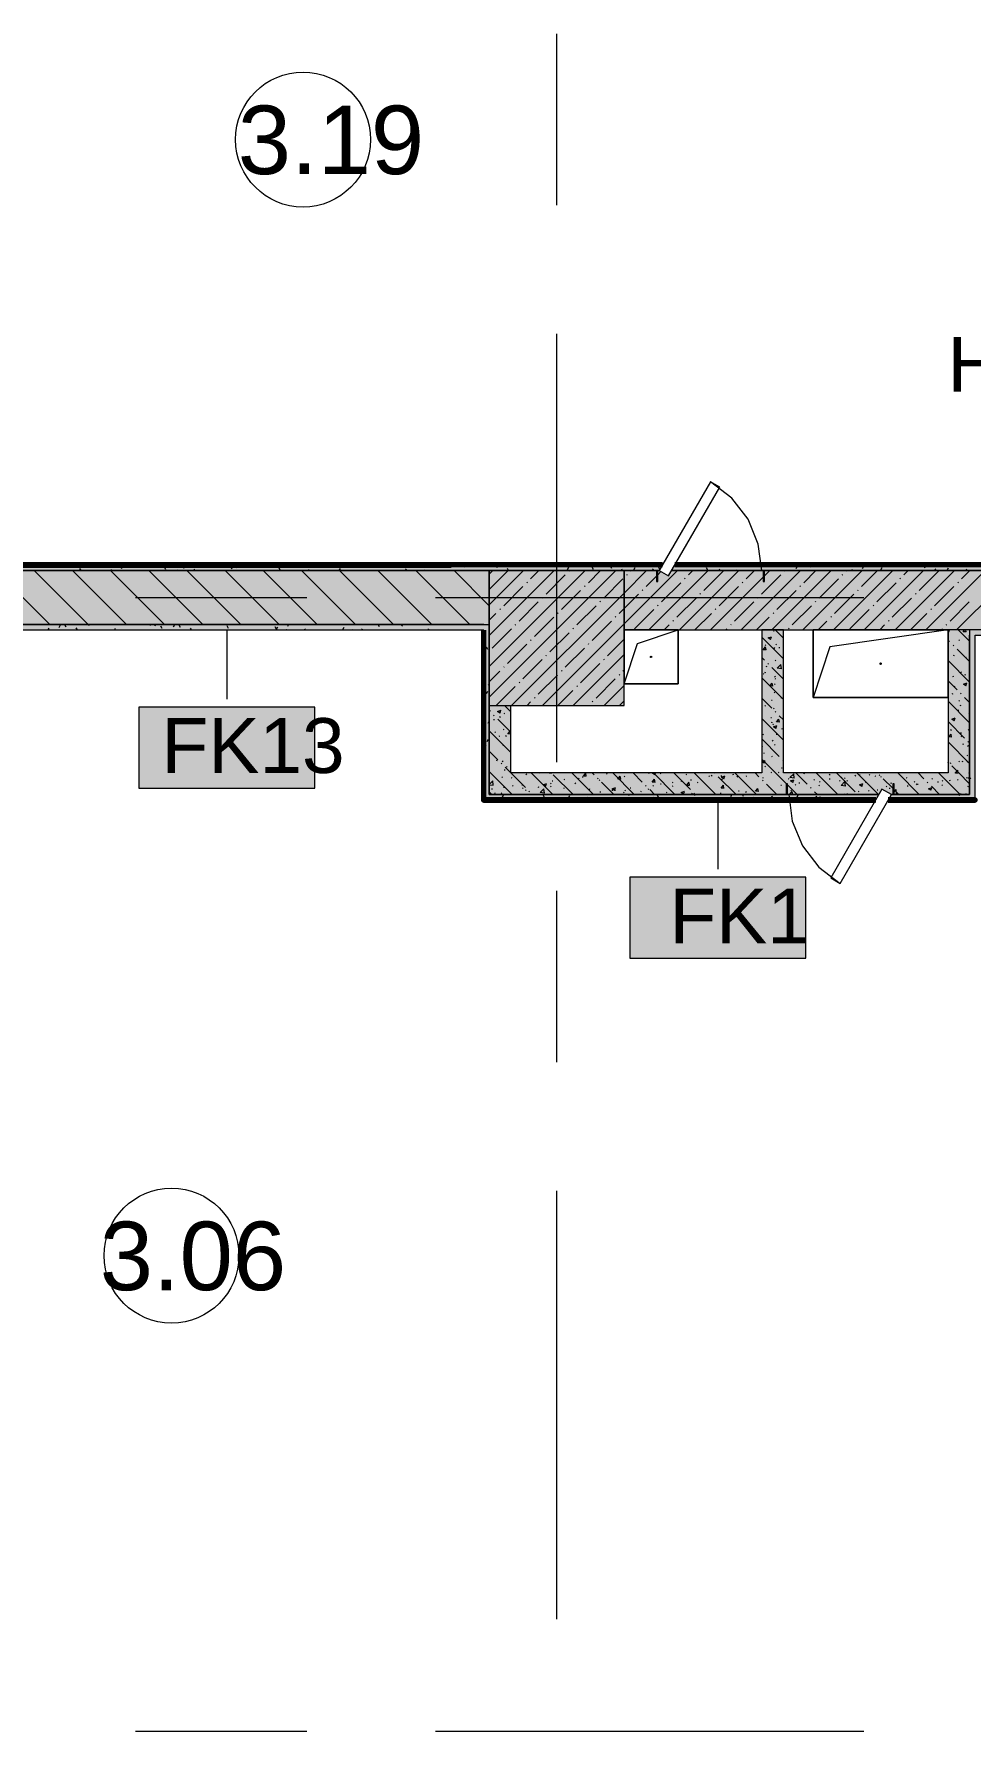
# Model space of a CAD drawing. Header units: millimetres. Extents: x -3817 to 677485, y -22715 to 103890.
# Drawn here: x 602409 to 605877, y 5477 to 11765 of the extents above; entities that cross this region are included whole.
import ezdxf

# ---------------------------------------------------------------- set-up
doc = ezdxf.new("R2010")
doc.units = ezdxf.units.MM
doc.layers.add('PDF _Геометрия', color=7, linetype='Continuous', true_color=0x1d1d1d)
doc.layers.add('PDF _Сплошная заливка', color=7, linetype='Continuous', true_color=0xffffff)
doc.layers.add('PDF _Текст', color=7, linetype='Continuous')
doc.styles.add('PDF GOST-Common', font='arial.ttf')

msp = doc.modelspace()

# ---------------------------------------------------------------- hatches: boundary and pattern name
at = {"layer": 'PDF _Сплошная заливка', "transparency": 33554559}
h = msp.add_hatch(color=256, dxfattribs=at)
h.paths.add_polyline_path([(608595.5, 9776.9), (609225.5, 9776.9), (609225.5, 9796.9), (604783.2, 9796.9), (604771.7, 9776.9), (607975.6, 9776.9)], flags=0)
h.paths.add_polyline_path([(604725.5, 9776.9), (604737, 9796.9), (602340.5, 9796.9), (602340.5, 9776.9), (604720.5, 9776.9)], flags=0)
h.paths.add_polyline_path([(600095.5, 9776.9), (600695.5, 9776.9), (600695.5, 9796.9), (594190.5, 9796.9), (594190.5, 9776.9), (599815.5, 9776.9)], flags=0)
h.paths.add_polyline_path([(592545.5, 9776.9), (592545.5, 9796.9), (590945.5, 9796.9), (590945.5, 9776.9), (591951.7, 9776.9)], flags=0)
h = msp.add_hatch(color=256, dxfattribs=at)
h.paths.add_polyline_path([(604075.5, 9576.9), (604095.5, 9576.9), (604095.5, 9776.9), (602340.5, 9776.9), (602340.5, 9576.9), (603605.5, 9576.9)], flags=0)
h.paths.add_polyline_path([(600692, 9576.9), (600695.5, 9576.9), (600695.5, 9776.9), (600095.5, 9776.9), (600095.5, 9576.9), (600115.5, 9576.9)], flags=0)
for points in [[(608595.5, 9556.9), (608595.5, 9776.9), (607130.5, 9776.9), (607130.5, 9706.9), (605930.5, 9706.9), (605930.5, 9776.9), (605115.5, 9776.9), (605115.5, 9736.9), (605110.5, 9736.9), (605110.5, 9776.9), (604771.7, 9776.9), (604760.1, 9756.9), (604725.5, 9776.9), (604720.5, 9776.9), (604720.5, 9736.9), (604715.5, 9736.9), (604715.5, 9776.9), (604595.5, 9776.9), (604595.5, 9556.9), (607975.6, 9556.9)], [(604075.5, 8946.9), (604095.5, 8946.9), (604095.5, 9576.9), (604075.5, 9576.9), (604075.5, 9276.9)], [(607155.5, 9536.9), (607155.5, 9556.9), (605875.5, 9556.9), (605875.5, 9536.9), (607147.5, 9536.9)], [(605875.5, 8946.9), (605875.5, 9026.9), (604095.5, 9026.9), (604095.5, 8946.9), (605195.5, 8946.9), (605195.5, 8986.9), (605200.5, 8986.9), (605200.5, 8946.9), (605539.3, 8946.9), (605550.8, 8966.9), (605585.5, 8946.9), (605590.5, 8947.9), (605590.5, 8986.9), (605595.5, 8986.9), (605595.5, 8946.9)]]:
    msp.add_hatch(color=256, dxfattribs=at).paths.add_polyline_path(points)
h = msp.add_hatch(color=256, dxfattribs=at)
h.paths.add_polyline_path([(604075.5, 9556.9), (604075.5, 9576.9), (602340.5, 9576.9), (602340.5, 9556.9), (603605.5, 9556.9)], flags=0)
h.paths.add_polyline_path([(600692, 9556.9), (600695.5, 9556.9), (600695.5, 9576.9), (600115.5, 9576.9), (600116.5, 9556.9)], flags=0)
h = msp.add_hatch(color=256, dxfattribs=at)
h.paths.add_polyline_path([(605875.5, 8926.9), (605875.5, 8946.9), (605585.5, 8946.9), (605573.9, 8926.9), (605585.5, 8926.9)], flags=0)
h.paths.add_polyline_path([(605360.8, 8926.9), (605527.7, 8926.9), (605539.3, 8946.9), (604075.5, 8946.9), (604075.5, 8926.9), (605062.2, 8926.9)], flags=0)

# ---------------------------------------------------------------- linework, layer by layer
at = {"layer": 'PDF _Геометрия', "color": 253, "lineweight": 9, "true_color": 0xaaaaaa}
for points in [[(604345.5, 11130.3), (604345.5, 11765.3)], [(604345.5, 9066.5), (604345.5, 10654)], [(605105.5, 9776.9), (605092.5, 9875.2), (605054.6, 9966.9), (604994.2, 10045.6), (604915.5, 10105.9)], [(602785.2, 9676.9), (603420.2, 9676.9)], [(603896.4, 9676.9), (605483.9, 9676.9)], [(605205.5, 8946.9), (605218.4, 8848.5), (605256.4, 8756.9), (605316.8, 8678.2), (605395.5, 8617.8)], [(604345.5, 7955.3), (604345.5, 8590.3)], [(604345.5, 5891.5), (604345.5, 7479)], [(602785.2, 5476.9), (603420.2, 5476.9)], [(603896.4, 5476.9), (605483.9, 5476.9)]]:
    msp.add_lwpolyline(points, dxfattribs=at)
at = {"layer": 'PDF _Геометрия', "color": 253, "lineweight": 13, "true_color": 0xaaaaaa}
for points in [[(604915.5, 10105.9), (604725.5, 9776.9), (604760.1, 9756.9), (604950.1, 10085.9)], [(604720.5, 9736.9), (604720.5, 9776.9), (604715.5, 9776.9), (604715.5, 9736.9)], [(605110.5, 9736.9), (605115.5, 9736.9), (605115.5, 9776.9), (605110.5, 9776.9)], [(605200.5, 8986.9), (605195.5, 8986.9), (605195.5, 8946.9), (605200.5, 8946.9)], [(605395.5, 8617.8), (605585.5, 8946.9), (605550.8, 8966.9), (605360.8, 8637.8)], [(605590.5, 8986.9), (605590.5, 8946.9), (605595.5, 8946.9), (605595.5, 8986.9)]]:
    msp.add_lwpolyline(points, close=True, dxfattribs=at)
at = {"layer": 'PDF _Геометрия', "color": 231, "lineweight": 70, "true_color": 0xff80c0}
for points in [[(604737.6, 9797.9), (604715.5, 9797.9), (603955, 9797.9), (602340.5, 9797.9), (602340.5, 9796.9), (603955, 9796.9)], [(608465.5, 9796.9), (610105.4, 9796.9), (610105.4, 9797.9), (608465.5, 9797.9), (605115.5, 9797.9), (604783.8, 9797.9)], [(604074.5, 9555.9), (604074.5, 8925.9), (604075.5, 8925.9), (605527.2, 8925.9)], [(605527.7, 8926.9), (604075.5, 8926.9), (604075.5, 8946.9)], [(605573.3, 8925.9), (605896.5, 8925.9), (605896.5, 8926.9), (605573.9, 8926.9)]]:
    msp.add_lwpolyline(points, dxfattribs=at)
at = {"layer": 'PDF _Геометрия', "color": 9, "lineweight": 9, "true_color": 0xc0c0c0}
for points in [[(603955, 9796.9), (602340.5, 9796.9), (602340.5, 9776.9), (602340.5, 9576.9), (602340.5, 9556.9), (604075.5, 9556.9)], [(604095.5, 9576.9), (604095.5, 8946.9), (605539.3, 8946.9), (605195.5, 8946.9), (604095.5, 8946.9), (604095.5, 9026.9), (604095.5, 9576.9), (604095.5, 9776.9), (604595.5, 9776.9), (604595.5, 9556.9), (604715.5, 9556.9), (605115.5, 9556.9), (605795.5, 9556.9), (605795.5, 9026.9), (605595.5, 9026.9), (605195.5, 9026.9), (605185.5, 9026.9), (605185.5, 9556.9), (605105.5, 9556.9), (605105.5, 9026.9), (604175.5, 9026.9), (604175.5, 9276.9)], [(605573.9, 8926.9), (605875.5, 8926.9), (605895.5, 8926.9), (605895.5, 9536.9), (607155.5, 9536.9), (607155.5, 8946.9), (607155.5, 8926.9), (608726.2, 8926.9)], [(604075.5, 8946.9), (604075.5, 8926.9), (605527.7, 8926.9)]]:
    msp.add_lwpolyline(points, dxfattribs=at)
at = {"layer": 'PDF _Геометрия', "color": 7, "lineweight": 9}
for points in [[(604095.5, 9776.9), (602340.5, 9776.9)], [(604595.5, 9776.9), (604095.5, 9776.9), (604095.5, 9276.9), (604595.5, 9276.9)], [(604725.5, 9776.9), (604715.5, 9776.9), (604595.5, 9776.9), (604715.5, 9776.9)], [(608595.5, 9776.9), (605115.5, 9776.9), (604771.7, 9776.9), (605115.5, 9776.9)], [(604795.5, 9556.9), (604795.5, 9356.9), (604595.5, 9356.9), (604595.5, 9556.9)], [(604595.5, 9356.9), (604645.5, 9506.9), (604795.5, 9556.9), (604795.5, 9356.9)], [(604795.5, 9556.9), (604595.5, 9556.9), (604595.5, 9356.9), (604795.5, 9356.9)], [(605795.5, 9556.9), (605795.5, 9306.9), (605295.5, 9306.9), (605295.5, 9556.9)], [(605795.5, 9556.9), (605295.5, 9556.9), (605295.5, 9306.9), (605795.5, 9306.9)], [(603449.9, 9270.4), (602796.8, 9270.4), (602796.8, 8970.4), (603449.9, 8970.4)], [(605269.2, 8640.4), (604616.1, 8640.4), (604616.1, 8340.4), (605269.2, 8340.4)]]:
    msp.add_lwpolyline(points, close=True, dxfattribs=at)
at = {"layer": 'PDF _Геометрия', "lineweight": 9}
for points in [[(602609.6, 9576.9), (602409.6, 9776.9)], [(602751.1, 9576.9), (602551.1, 9776.9)], [(602892.5, 9576.9), (602692.5, 9776.9)], [(603033.9, 9576.9), (602833.9, 9776.9)], [(603175.3, 9576.9), (602975.3, 9776.9)], [(603316.7, 9576.9), (603116.7, 9776.9)], [(603458.2, 9576.9), (603258.2, 9776.9)], [(603599.6, 9576.9), (603399.6, 9776.9)], [(603741, 9576.9), (603541, 9776.9)], [(603882.4, 9576.9), (603682.4, 9776.9)], [(604023.9, 9576.9), (603823.9, 9776.9)], [(604095.5, 9646.7), (603965.3, 9776.9)], [(604095.5, 9763.8), (604108.5, 9776.9)], [(604095.5, 9649.8), (604222.5, 9776.9)], [(604095.5, 9535.7), (604336.6, 9776.9)], [(604095.5, 9421.7), (604450.6, 9776.9)], [(604095.5, 9307.6), (604564.7, 9776.9)], [(604095.5, 9706.8), (604163.4, 9774.8)], [(604178.7, 9276.9), (604595.5, 9693.6), (604678.7, 9776.9)], [(604248.9, 9746.3), (604279.5, 9776.9)], [(604292.8, 9276.9), (604595.5, 9579.6), (604792.8, 9776.9)], [(604306, 9689.2), (604377.3, 9760.5)], [(604391.5, 9774.8), (604393.6, 9776.9)], [(604462.8, 9732), (604507.6, 9776.9)], [(604605.4, 9760.5), (604607.7, 9762.9)], [(604619.6, 9774.8), (604621.7, 9776.9)], [(604676.6, 9717.7), (604715.5, 9756.6)], [(604686.8, 9556.9), (604906.8, 9776.9)], [(604720.5, 9761.6), (604732, 9773.1)], [(604800.9, 9556.9), (605020.9, 9776.9)], [(604819.2, 9746.3), (604821.6, 9748.6)], [(604833.4, 9760.5), (604849.8, 9776.9)], [(604890.5, 9703.5), (604961.8, 9774.8)], [(604914.9, 9556.9), (605110.5, 9752.4)], [(605029, 9556.9), (605249, 9776.9)], [(605047.3, 9746.3), (605077.9, 9776.9)], [(605104.3, 9689.2), (605175.6, 9760.5)], [(605115.5, 9757.4), (605134.9, 9776.9)], [(605143, 9556.9), (605363, 9776.9)], [(605189.9, 9774.8), (605191.9, 9776.9)], [(605257.1, 9556.9), (605477.1, 9776.9)], [(605261.1, 9732), (605306, 9776.9)], [(605371.1, 9556.9), (605591.1, 9776.9)], [(605403.7, 9760.5), (605406.1, 9762.9)], [(605418, 9774.8), (605420, 9776.9)], [(605475, 9717.7), (605534.1, 9776.9)], [(605485.2, 9556.9), (605705.2, 9776.9)], [(605599.2, 9556.9), (605819.2, 9776.9)], [(605617.5, 9746.3), (605619.9, 9748.6)], [(605631.8, 9760.5), (605648.1, 9776.9)], [(605688.8, 9703.5), (605760.1, 9774.8)], [(605713.3, 9556.9), (605930.5, 9774.1)], [(605845.6, 9746.3), (605876.2, 9776.9)], [(602468.2, 9576.9), (602340.5, 9704.6)], [(604149.2, 9646.5), (604220.4, 9717.7)], [(604234.7, 9732), (604237.1, 9734.4)], [(604363, 9632.2), (604434.3, 9703.5)], [(604448.5, 9717.7), (604450.9, 9720.1)], [(604519.8, 9675), (604591.1, 9746.3)], [(604576.8, 9618), (604595.5, 9636.6), (604648.1, 9689.2)], [(604662.4, 9703.5), (604664.7, 9705.9)], [(604733.7, 9660.7), (604804.9, 9732)], [(604876.2, 9689.2), (604878.6, 9691.6)], [(604947.5, 9646.5), (605018.8, 9717.7)], [(605033, 9732), (605035.4, 9734.4)], [(605161.3, 9632.2), (605232.6, 9703.5)], [(605246.9, 9717.7), (605249.2, 9720.1)], [(605318.2, 9675), (605389.4, 9746.3)], [(605375.2, 9618), (605446.5, 9689.2)], [(605460.7, 9703.5), (605463.1, 9705.9)], [(605532, 9660.7), (605603.3, 9732)], [(605674.6, 9689.2), (605676.9, 9691.6)], [(605745.8, 9646.5), (605817.1, 9717.7)], [(605827.3, 9556.9), (605977.3, 9706.9)], [(605831.4, 9732), (605833.8, 9734.4)], [(604134.9, 9632.2), (604137.3, 9634.6)], [(604206.2, 9589.4), (604277.5, 9660.7)], [(604291.7, 9675), (604294.1, 9677.3)], [(604420, 9575.2), (604491.3, 9646.5)], [(604505.6, 9660.7), (604507.9, 9663.1)], [(604633.9, 9560.9), (604705.1, 9632.2)], [(604719.4, 9646.5), (604721.8, 9648.8)], [(604790.7, 9603.7), (604862, 9675)], [(604933.2, 9632.2), (604935.6, 9634.6)], [(605004.5, 9589.4), (605075.8, 9660.7)], [(605090.1, 9675), (605092.4, 9677.3)], [(605218.4, 9575.2), (605289.6, 9646.5)], [(605303.9, 9660.7), (605306.3, 9663.1)], [(605432.2, 9560.9), (605503.5, 9632.2)], [(605517.7, 9646.5), (605520.1, 9648.8)], [(605589, 9603.7), (605660.3, 9675)], [(605731.6, 9632.2), (605734, 9634.6)], [(605802.9, 9589.4), (605874.1, 9660.7)], [(604095.5, 9592.8), (604120.6, 9618)], [(604106.4, 9489.6), (604177.7, 9560.9)], [(604191.9, 9575.2), (604194.3, 9577.6)], [(604263.2, 9532.4), (604334.5, 9603.7)], [(604348.7, 9618), (604351.1, 9620.3)], [(604405.8, 9560.9), (604408.1, 9563.3)], [(604477, 9518.2), (604548.3, 9589.4)], [(604562.6, 9603.7), (604565, 9606.1)], [(604743.8, 9556.9), (604762.2, 9575.2)], [(604776.4, 9589.4), (604778.8, 9591.8)], [(604857.9, 9556.9), (604919, 9618)], [(604971.9, 9556.9), (604976, 9560.9)], [(604990.3, 9575.2), (604992.6, 9577.6)], [(605086, 9556.9), (605132.8, 9603.7)], [(605147.1, 9618), (605149.5, 9620.3)], [(605204.1, 9560.9), (605206.5, 9563.3)], [(605314.1, 9556.9), (605346.7, 9589.4)], [(605360.9, 9603.7), (605363.3, 9606.1)], [(605542.2, 9556.9), (605560.5, 9575.2)], [(605574.8, 9589.4), (605577.1, 9591.8)], [(605656.2, 9556.9), (605717.3, 9618)], [(605770.3, 9556.9), (605774.4, 9560.9)], [(605788.6, 9575.2), (605791, 9577.6)], [(604163.4, 9432.6), (604234.7, 9503.9)], [(604248.9, 9518.2), (604251.3, 9520.5)], [(604320.2, 9475.4), (604391.5, 9546.7)], [(604462.8, 9503.9), (604465.2, 9506.3)], [(604534.1, 9461.1), (604595.5, 9522.5)], [(604220.4, 9375.6), (604291.7, 9446.9)], [(604306, 9461.1), (604308.3, 9463.5)], [(604377.3, 9418.4), (604448.5, 9489.6)], [(604406.8, 9276.9), (604595.5, 9465.5)], [(604434.3, 9361.3), (604505.6, 9432.6)], [(604519.8, 9446.9), (604522.2, 9449.2)], [(604095.5, 9364.7), (604134.9, 9404.1)], [(604149.2, 9418.4), (604151.5, 9420.7)], [(604277.5, 9318.6), (604348.7, 9389.9)], [(604363, 9404.1), (604365.4, 9406.5)], [(604491.3, 9304.3), (604562.6, 9375.6)], [(604576.8, 9389.9), (604579.2, 9392.2)], [(604591.1, 9404.1), (604595.5, 9408.5)], [(604121.7, 9276.9), (604191.9, 9347.1)], [(604206.2, 9361.3), (604208.5, 9363.7)], [(604349.8, 9276.9), (604405.8, 9332.8)], [(604420, 9347.1), (604422.4, 9349.5)], [(604520.9, 9276.9), (604595.5, 9351.5)], [(604235.7, 9276.9), (604248.9, 9290.1)], [(604263.2, 9304.3), (604265.6, 9306.7)], [(604477, 9290.1), (604479.4, 9292.4)], [(604577.9, 9276.9), (604595.5, 9294.4)]]:
    msp.add_lwpolyline(points, dxfattribs=at)
at = {"layer": 'PDF _Геометрия', "color": 253, "lineweight": 9, "true_color": 0x9b9b9b}
for points in [[(602432.8, 9794.1), (602431.2, 9796.9)], [(602528.9, 9796.9), (602528.3, 9795.8)], [(602542.5, 9787), (602537.5, 9795.7)], [(602583.5, 9776.9), (602579.1, 9784.5)], [(602678.6, 9795.2), (602677.6, 9796.9)], [(602695.8, 9781.1), (602693.3, 9776.9)], [(602737.4, 9792.3), (602732.4, 9783.6)], [(602775.3, 9796.9), (602774, 9794.7)], [(602845.7, 9796.9), (602842.1, 9790.7)], [(602856.3, 9792.2), (602853.6, 9796.9)], [(602897.9, 9781), (602892.9, 9789.7)], [(602941.5, 9780), (602939.7, 9776.9)], [(602965.9, 9785.1), (602960.9, 9793.8)], [(603005.9, 9776.9), (603002.5, 9782.6)], [(603092, 9796.9), (603087.8, 9789.6)], [(603143.6, 9782.1), (603138.6, 9790.8)], [(603160.9, 9794.2), (603155.8, 9785.5)], [(603321.3, 9779.1), (603316.3, 9787.8)], [(603428.2, 9776.9), (603426, 9780.8)], [(603542.7, 9784.9), (603538, 9776.9)], [(603584.3, 9796.1), (603579.3, 9787.4)], [(603604.2, 9776.9), (603603.7, 9777.8)], [(603690.3, 9796.9), (603688.9, 9794.4)], [(603703.1, 9788.4), (603698.2, 9796.9)], [(603788.4, 9783.8), (603784.4, 9776.9)], [(603856.4, 9779.7), (603854.8, 9776.9)], [(603936.7, 9796.9), (603934.7, 9793.3)], [(604007.1, 9796.9), (604002.7, 9789.3)], [(604016.9, 9793.6), (604015, 9796.9)], [(604102.2, 9778.7), (604101.1, 9776.9)], [(604126.6, 9786.5), (604121.5, 9795.2)], [(604167.3, 9776.9), (604163.2, 9784)], [(604262.6, 9794.6), (604261.4, 9796.9)], [(604389.5, 9788.7), (604384.5, 9780)], [(604429.4, 9796.9), (604426.2, 9791.2)], [(604440.3, 9791.7), (604437.3, 9796.9)], [(604482, 9780.5), (604476.9, 9789.2)], [(604550, 9784.6), (604545, 9793.3)], [(604589.7, 9776.9), (604586.6, 9782.1)], [(604635.3, 9787.6), (604630.3, 9778.9)], [(604703.3, 9783.5), (604699.5, 9776.9)], [(604727.7, 9781.6), (604722.7, 9790.3)], [(604851.8, 9796.9), (604849.6, 9793.1)], [(604905.4, 9778.6), (604900.4, 9787.3)], [(604949, 9782.4), (604945.8, 9776.9)], [(605012, 9776.9), (605010.1, 9780.2)], [(605017.1, 9778.4), (605016.2, 9776.9)], [(605188, 9776.9), (605187.8, 9777.3)], [(605236.4, 9792.5), (605231.4, 9783.8)], [(605274.1, 9796.9), (605273, 9795)], [(605287.2, 9787.9), (605282.2, 9796.6)], [(605440.5, 9780.3), (605438.6, 9776.9)], [(605482.2, 9791.4), (605477.1, 9782.7)], [(605550.2, 9787.3), (605545.2, 9778.6)], [(605601, 9793), (605598.8, 9796.9)], [(605696.5, 9796.9), (605696.5, 9796.8)], [(605710.7, 9786), (605705.6, 9794.7)], [(605751.1, 9776.9), (605747.3, 9783.5)], [(605795.9, 9786.2), (605790.9, 9777.5)], [(605846.7, 9794.1), (605845.2, 9796.9)], [(605864, 9782.2), (605860.9, 9776.9)], [(602418.7, 9574.7), (602417.4, 9576.9)], [(602464.2, 9562.9), (602460.7, 9556.9)], [(602505.8, 9574), (602500.8, 9565.3)], [(602528.3, 9567.6), (602523.3, 9576.4)], [(602542.7, 9576.9), (602542.4, 9576.5)], [(602569.8, 9556.9), (602565, 9565.2)], [(602613.1, 9576.9), (602610.5, 9572.4)], [(602664.4, 9575.8), (602663.8, 9576.9)], [(602709.9, 9561.8), (602707.1, 9556.9)], [(602842.1, 9572.8), (602839.8, 9576.9)], [(602859.4, 9576.9), (602856.2, 9571.3)], [(602883.8, 9561.7), (602878.7, 9570.4)], [(602929.3, 9575.9), (602924.3, 9567.2)], [(602951.8, 9565.8), (602946.8, 9574.5)], [(602992.1, 9556.9), (602988.4, 9563.3)], [(603129.5, 9562.8), (603124.5, 9571.5)], [(603307.2, 9559.8), (603302.2, 9568.5)], [(603311.1, 9566.7), (603306.1, 9558)], [(603352.2, 9576.9), (603347.7, 9569.1)], [(603414.5, 9556.9), (603411.8, 9561.4)], [(603457.7, 9576.9), (603457.4, 9576.2)], [(603556.8, 9565.6), (603551.8, 9556.9)], [(603590.4, 9556.9), (603589.5, 9558.4)], [(603624.8, 9561.5), (603622.2, 9556.9)], [(603689, 9569), (603684.5, 9576.9)], [(603704.1, 9576.9), (603703.1, 9575.1)], [(603774.5, 9576.9), (603771.1, 9571)], [(603870.6, 9560.4), (603868.5, 9556.9)], [(604002.8, 9574.2), (604001.2, 9576.9)], [(602447, 9557.8), (602457, 9557.8)], [(602538.4, 9557.8), (602548.5, 9557.8)], [(602721.3, 9557.8), (602731.4, 9557.8)], [(602778, 9557.7), (602777.5, 9556.9)], [(602812.7, 9557.8), (602822.8, 9557.8)], [(602873.7, 9557.8), (602883.8, 9557.8)], [(603026.1, 9557.8), (603036.2, 9557.8)], [(603117.5, 9557.8), (603127.6, 9557.8)], [(603209, 9557.8), (603219, 9557.8)], [(603344.1, 9556.9), (603343.8, 9557.3)], [(603391.9, 9557.8), (603401.9, 9557.8)], [(603483.3, 9557.8), (603493.4, 9557.8)], [(603544.3, 9557.8), (603554.3, 9557.8)], [(603696.7, 9557.8), (603706.7, 9557.8)], [(603788.1, 9557.8), (603798.2, 9557.8)], [(603879.5, 9557.8), (603889.6, 9557.8)], [(604062.4, 9557.8), (604072.5, 9557.8)], [(604092.9, 9527.3), (604095.5, 9527.3)], [(604090.1, 9483.9), (604085.1, 9492.6)], [(604092.9, 9466.4), (604095.5, 9466.4)], [(604077.7, 9370.5), (604075.5, 9366.6)], [(604092.9, 9374.9), (604095.5, 9374.9)], [(604088.8, 9328.8), (604083.8, 9320.1)], [(604095.5, 9352.7), (604093.3, 9356.5)], [(604076, 9264.5), (604075.5, 9265.4)], [(604095.5, 9218.4), (604090.9, 9210.4)], [(604092.9, 9192.1), (604095.5, 9192.1)], [(604084.1, 9128.5), (604079.1, 9137.2)], [(604091.8, 9151.1), (604086.8, 9142.4)], [(604092.9, 9131.1), (604095.5, 9131.1)], [(605875.9, 9071.3), (605875.5, 9070.6)], [(604092.9, 9039.7), (604095.5, 9039.7)], [(605880.5, 9004.1), (605875.5, 9012.8)], [(604123.4, 8948.2), (604133.4, 8948.2)], [(604147.6, 8942.9), (604142.6, 8934.2)], [(604185.1, 8946.9), (604184.2, 8945.4)], [(604300.5, 8936.6), (604295.5, 8945.3)], [(604306.3, 8948.2), (604316.3, 8948.2)], [(604351.7, 8930.7), (604349.5, 8926.9)], [(604393.3, 8941.8), (604388.3, 8933.1)], [(604397.7, 8948.2), (604407.8, 8948.2)], [(604461.4, 8937.8), (604456.3, 8929)], [(604458.7, 8948.2), (604468.7, 8948.2)], [(604611.1, 8948.2), (604621.1, 8948.2)], [(604614.3, 8941.8), (604611.3, 8946.9)], [(604682.3, 8945.9), (604681.7, 8946.9)], [(604707.1, 8936.7), (604702.1, 8928)], [(604702.5, 8948.2), (604712.6, 8948.2)], [(604723.9, 8934.7), (604718.9, 8943.4)], [(604763.7, 8926.9), (604760.5, 8932.3)], [(604775.1, 8932.6), (604771.8, 8926.9)], [(604793.9, 8948.2), (604804, 8948.2)], [(604860, 8942.9), (604857.7, 8946.9)], [(604976.8, 8948.2), (604986.9, 8948.2)], [(604994.5, 8946.7), (604989.4, 8938)], [(605037.7, 8939.9), (605033.7, 8946.9)], [(605068.3, 8948.2), (605078.3, 8948.2)], [(605079.3, 8928.7), (605074.3, 8937.5)], [(605129.2, 8948.2), (605139.3, 8948.2)], [(605147.4, 8932.8), (605142.3, 8941.5)], [(605186, 8926.9), (605184, 8930.4)], [(605198.6, 8934.5), (605194.2, 8926.9)], [(605240.2, 8945.6), (605235.2, 8936.9)], [(605281.6, 8948.2), (605291.7, 8948.2)], [(605308.2, 8941.5), (605303.2, 8932.8)], [(605325.1, 8929.8), (605320, 8938.5)], [(605373.1, 8948.2), (605383.1, 8948.2)], [(605464.5, 8948.2), (605474.6, 8948.2)], [(605502.8, 8926.9), (605497.7, 8935.6)], [(605622, 8936.4), (605617, 8927.7)], [(605647.4, 8948.2), (605657.4, 8948.2)], [(605738.8, 8948.2), (605748.9, 8948.2)], [(605799.8, 8948.2), (605809.8, 8948.2)], [(605839.2, 8946.9), (605836.3, 8941.8)], [(605608.3, 8926.9), (605607.4, 8928.5)]]:
    msp.add_lwpolyline(points, dxfattribs=at)
at = {"layer": 'PDF _Геометрия', "color": 231, "lineweight": 9, "true_color": 0xff80c0}
for points in [[(603955, 9796.9), (604715.5, 9796.9), (604737, 9796.9)], [(604783.2, 9796.9), (605115.5, 9796.9), (608465.5, 9796.9)], [(604075.5, 8946.9), (604075.5, 9555.9), (604074.5, 9555.9)]]:
    msp.add_lwpolyline(points, dxfattribs=at)
at = {"layer": 'PDF _Геометрия', "color": 7, "lineweight": 9}
for points in [[(604737, 9796.9), (604715.5, 9796.9), (603955, 9796.9)], [(608465.5, 9796.9), (605115.5, 9796.9), (604783.2, 9796.9)], [(604075.5, 9576.9), (602340.5, 9576.9), (604075.5, 9576.9), (604095.5, 9576.9)], [(603123.4, 9556.4), (603123.4, 9300.5)], [(604075.5, 9555.9), (604075.5, 8946.9)], [(607255.5, 9556.9), (607175.5, 9556.9), (607155.5, 9556.9), (605875.5, 9556.9), (605795.5, 9556.9), (605358, 9494.4), (605295.5, 9306.9)], [(605795.5, 9306.9), (605295.5, 9306.9), (605295.5, 9556.9)], [(607155.5, 9556.9), (605875.5, 9556.9), (605875.5, 9536.9)], [(604942.6, 8926.4), (604942.6, 8670.5)]]:
    msp.add_lwpolyline(points, dxfattribs=at)
at = {"layer": 'PDF _Геометрия', "color": 252, "lineweight": 9, "true_color": 0x878787}
for points in [[(605105.5, 9547.6), (605107.2, 9547.8)], [(605185.5, 9450.4), (605105.5, 9530.4)], [(605117.5, 9502), (605120, 9499.8)], [(605138.1, 9521.2), (605129.2, 9527.2), (605141.7, 9531.9)], [(605138.1, 9521.2), (605141.7, 9531.9)], [(605148.4, 9553.2), (605151.7, 9553.7)], [(605185.5, 9525.9), (605154.5, 9556.9)], [(605157.4, 9501.7), (605160.1, 9503.8)], [(605795.5, 9552.1), (605798.5, 9550.1)], [(605795.5, 9532.4), (605795.6, 9532.3)], [(605795.5, 9531.1), (605796.1, 9531.6)], [(605801.5, 9513.3), (605795.5, 9519.4)], [(605795.5, 9510.5), (605797.9, 9510.8)], [(605798.5, 9550), (605800.8, 9556.9)], [(605816.6, 9498.2), (605814.1, 9500.7)], [(605875.5, 9514.8), (605833.4, 9556.9)], [(605836, 9520.5), (605838.5, 9518.3)], [(605850.2, 9554), (605853.1, 9552.2)], [(605862.3, 9549.4), (605851.7, 9550.3), (605857.1, 9556.9)], [(605862.3, 9549.4), (605860.9, 9556.9)], [(605115.1, 9445.4), (605105.5, 9455)], [(605121.8, 9482.6), (605111.1, 9483.5), (605119.7, 9493.7)], [(605121.8, 9482.6), (605119.7, 9493.7)], [(605130.2, 9430.3), (605127.7, 9432.8)], [(605150.5, 9491.7), (605153.3, 9489.9)], [(605155.3, 9442.5), (605157.9, 9444.6)], [(605169, 9492), (605172.3, 9492.4)], [(605875.5, 9363.9), (605795.5, 9443.9)], [(605814.9, 9463.6), (605817.7, 9461.8)], [(605875.5, 9439.4), (605829.2, 9485.6)], [(605860.1, 9455), (605863.5, 9455.4)], [(605185.5, 9299.6), (605105.5, 9379.6)], [(605110.2, 9396), (605112.7, 9393.7)], [(605115.8, 9400.8), (605118.7, 9399)], [(605122.2, 9421.8), (605125.5, 9422.3)], [(605185.5, 9375), (605142.8, 9417.8)], [(605153.1, 9383.3), (605155.8, 9385.4)], [(605153.3, 9377), (605156.2, 9375.2)], [(605178.4, 9412.5), (605162.6, 9414.9), (605176.4, 9429.4)], [(605178.4, 9412.4), (605176.4, 9429.3)], [(605813.4, 9384.9), (605816.7, 9385.3)], [(605842.9, 9401.5), (605845.3, 9399.2)], [(605857.9, 9390.7), (605861.2, 9391.2)], [(605146.4, 9348.9), (605135.8, 9349.8), (605144.4, 9360)], [(605146.5, 9348.8), (605144.4, 9360)], [(605151, 9324.2), (605153.6, 9326.2)], [(605152.8, 9356.9), (605155.3, 9354.6)], [(605829.2, 9334.8), (605795.5, 9368.5)], [(605811.1, 9320.6), (605814.4, 9321.1)], [(605817.7, 9348.9), (605820.6, 9347.1)], [(605844.3, 9319.7), (605841.8, 9322.2)], [(605861.4, 9349.5), (605852.5, 9355.5), (605865, 9360.3)], [(605875.5, 9288.5), (605856.9, 9307.1)], [(605861.4, 9349.5), (605865, 9360.3)], [(605875.2, 9368.8), (605875.5, 9368.6)], [(604099.2, 9254.3), (604095.5, 9258.1)], [(604096.7, 9259.7), (604099.5, 9257.9)], [(604135.6, 9248.7), (604126.7, 9254.7), (604139.2, 9259.5)], [(604135.6, 9248.7), (604139.2, 9259.4)], [(604150.6, 9246.9), (604153.3, 9249)], [(604175.5, 9253.5), (604152.1, 9276.9)], [(605142.8, 9266.9), (605105.5, 9304.2)], [(605117, 9276.9), (605119.5, 9274.6)], [(605140.9, 9296.4), (605144.3, 9296.8)], [(605148.8, 9265), (605151.5, 9267)], [(605157.8, 9251.8), (605155.3, 9254.3)], [(605175.4, 9306.5), (605178.2, 9304.7)], [(605185.5, 9302.2), (605185.5, 9302.2)], [(605875.5, 9213), (605795.5, 9293)], [(605831.7, 9259.4), (605835, 9259.8)], [(605835.5, 9295.4), (605838, 9293.1)], [(605839.8, 9278.4), (605842.6, 9276.6)], [(605872.5, 9245), (605875.1, 9247)], [(605874.6, 9304.1), (605875.5, 9304.8)], [(604175.5, 9102.6), (604095.5, 9182.6)], [(604111.5, 9224.8), (604114.9, 9225.2)], [(604114.3, 9239.2), (604111.8, 9241.7)], [(604175.5, 9178.1), (604126.9, 9226.7)], [(604134.2, 9235.8), (604137, 9234)], [(604148.5, 9187.7), (604151.1, 9189.8)], [(604175.5, 9170.6), (604164.9, 9171.6), (604173.5, 9181.8)], [(604175.5, 9171.1), (604173.5, 9181.7)], [(605185.5, 9148.7), (605105.5, 9228.7)], [(605138.7, 9232.1), (605142, 9232.5)], [(605140.8, 9215.6), (605143.6, 9213.8)], [(605146.6, 9205.8), (605149.3, 9207.8)], [(605157.7, 9191.8), (605148.8, 9197.7), (605161.3, 9202.5)], [(605157.7, 9191.7), (605161.3, 9202.5)], [(605171.1, 9215.1), (605160.5, 9216.1), (605169.1, 9226.3)], [(605171.1, 9215.1), (605169.1, 9226.2)], [(605185.5, 9224.2), (605170.4, 9239.2)], [(605178.3, 9191.7), (605181.1, 9189.9)], [(605856.9, 9156.3), (605795.5, 9217.7)], [(605805.2, 9187.5), (605808, 9185.7)], [(605818.1, 9220.6), (605809.3, 9226.6), (605821.7, 9231.4)], [(605818.1, 9220.6), (605821.7, 9231.3)], [(605870.3, 9185.8), (605872.9, 9187.8)], [(604095.5, 9130.3), (604095.9, 9130.5)], [(604095.5, 9129.1), (604095.9, 9130.5)], [(604115.9, 9178.9), (604118.4, 9176.7)], [(604132.1, 9163.5), (604135.4, 9164)], [(604146.3, 9128.6), (604149, 9130.6)], [(604156.3, 9165.3), (604159.1, 9163.5)], [(605170.4, 9088.4), (605105.5, 9153.3)], [(605105.5, 9125.2), (605108.2, 9123.4)], [(605109.7, 9170.8), (605112.2, 9168.5)], [(605144.5, 9146.6), (605147.1, 9148.6)], [(605152.3, 9131.8), (605154.8, 9129.5)], [(605159.2, 9170.8), (605162.6, 9171.3)], [(605875.5, 9062.2), (605795.5, 9142.2)], [(605808.8, 9159.3), (605798.1, 9160.3), (605806.7, 9170.5)], [(605808.8, 9159.3), (605806.7, 9170.4)], [(605842.3, 9176.3), (605844.8, 9174.1)], [(605842.7, 9163.6), (605845.5, 9161.8)], [(605850.4, 9133.9), (605853.7, 9134.3)], [(605868.1, 9126.6), (605870.8, 9128.6)], [(605871.9, 9141.2), (605869.4, 9143.7)], [(604126.9, 9075.8), (604095.5, 9107.2)], [(604121.6, 9074.5), (604124.5, 9072.7)], [(604142, 9060.7), (604139.5, 9063.2)], [(604144.1, 9069.4), (604146.8, 9071.4)], [(605196.4, 8986.9), (605156.4, 9026.9), (605105.5, 9077.8)], [(605114.4, 9062.8), (605105.6, 9068.8), (605118, 9073.6)], [(605112.5, 9100.7), (605115.8, 9101.1)], [(605114.4, 9062.8), (605118, 9073.5)], [(605142.3, 9087.4), (605145, 9089.4)], [(605185.5, 9073.3), (605183, 9075.8)], [(605185.5, 9082.3), (605185.2, 9082.3), (605185.5, 9082.7)], [(605796.5, 9065.7), (605795.5, 9066.8)], [(605803.6, 9063.8), (605807, 9064.2)], [(605835, 9070.2), (605837.5, 9068)], [(605848.1, 9069.6), (605851.5, 9070.1)], [(605864.7, 9093.1), (605867.5, 9091.3)], [(605866, 9067.4), (605868.6, 9069.4)], [(604180.4, 8946.9), (604100.4, 9026.9), (604095.5, 9031.8)], [(604095.5, 8984.4), (604108.6, 8998.1)], [(604110.6, 8981.1), (604108.6, 8998)], [(604142, 9010.2), (604144.6, 9012.2)], [(604150.8, 9038.1), (604154.2, 9038.5)], [(604175.5, 9027.2), (604154.6, 9048.1)], [(604159.1, 9050.6), (604161.9, 9048.8)], [(604230, 8972.7), (604175.8, 9026.9)], [(604176.5, 9010.6), (604178.9, 9008.4)], [(604231.8, 9021.6), (604234.4, 9023.6)], [(604331.2, 8946.9), (604251.2, 9026.9)], [(604281.9, 9026.9), (604282.6, 9026.1)], [(604327.8, 9025.7), (604317.1, 9026.7), (604317.3, 9026.9)], [(604327.8, 9025.7), (604327.5, 9026.9)], [(604328.2, 8997.5), (604331.5, 8997.9)], [(604406.7, 8946.9), (604333.1, 9020.5)], [(604372.7, 9003.3), (604376, 9003.8)], [(604482.1, 8946.9), (604402.1, 9026.9)], [(604426.5, 9007.2), (604428.9, 9004.9)], [(604440.1, 9012.2), (604443.4, 9012.6)], [(604455.3, 9014.6), (604444.7, 9015.5), (604453.2, 9025.7)], [(604455.3, 9014.5), (604453.2, 9025.7)], [(604484, 9020.5), (604477.6, 9026.9)], [(604499, 9005.4), (604496.5, 9007.9)], [(604503.1, 8999.6), (604505.7, 9001.6)], [(604557.6, 8946.9), (604511.6, 8992.8)], [(604530.1, 9025), (604532.6, 9022.7)], [(604633, 8946.9), (604553, 9026.9)], [(604582.8, 9003.4), (604572.2, 9004.4), (604580.8, 9014.6)], [(604582.8, 9003.4), (604580.8, 9014.5)], [(604595.4, 9012.9), (604598.1, 9015)], [(604662.5, 8992.8), (604628.4, 9026.9)], [(604686.7, 9025.5), (604688.5, 9026.9)], [(604710.3, 8992.3), (604699.7, 8993.2), (604708.3, 9003.4)], [(604709.5, 9019.7), (604700.7, 9025.7), (604703.7, 9026.9)], [(604783.8, 8946.9), (604703.8, 9026.9)], [(604710.3, 8992.2), (604708.3, 9003.4)], [(604709.5, 9019.7), (604711.9, 9026.9)], [(604728.6, 9026.5), (604731.4, 9024.7)], [(604774.2, 8992.2), (604777.5, 8992.6)], [(604841, 8965.2), (604779.3, 9026.9)], [(604805.4, 8998.3), (604807.9, 8996.1)], [(604823.5, 9022.5), (604826.3, 9020.7)], [(604841.6, 9001.1), (604844.9, 9001.5)], [(604934.7, 8946.9), (604854.7, 9026.9)], [(604866.7, 8991), (604869.4, 8993)], [(604909.1, 9016.1), (604911.6, 9013.9)], [(604918.4, 9018.5), (604921.3, 9016.7)], [(604931.5, 9025.5), (604930.2, 9026.9)], [(605010.2, 8946.9), (604944.1, 9012.9)], [(604953.8, 9015.9), (604957.2, 9016.3)], [(604965, 9005.5), (604956.2, 9011.4), (604968.6, 9016.2)], [(604958, 9003.5), (604960.6, 9005.5)], [(604965, 9005.4), (604968.6, 9016.2)], [(604998.4, 9021.7), (605001.7, 9022.2)], [(605085.6, 8946.9), (605005.6, 9026.9)], [(605013.3, 9014.5), (605016.2, 9012.7)], [(605047.8, 9014.9), (605050.5, 9016.9)], [(605095, 9012.9), (605081, 9026.9)], [(605110.1, 8997.8), (605107.5, 9000.4)], [(605108.3, 9010.5), (605111.1, 9008.7)], [(605116.5, 9051.7), (605119, 9049.5)], [(605140.1, 9028.2), (605142.8, 9030.3)], [(605165.7, 9030.4), (605168.5, 9028.6)], [(605178, 9045.4), (605181.3, 9045.8)], [(605203.2, 9006.5), (605206, 9004.7)], [(605225.5, 9007.2), (605209.7, 9009.7), (605223.6, 9024.1)], [(605220.5, 8991.2), (605211.7, 8997.2), (605224.1, 9002)], [(605220.5, 8991.2), (605224.2, 9001.9)], [(605225.5, 9007.2), (605223.6, 9024.1)], [(605273.5, 8985.3), (605231.9, 9026.9)], [(605260.6, 9026.4), (605263.4, 9024.5)], [(605298.1, 9002.5), (605300.9, 9000.7)], [(605387.3, 8946.9), (605307.3, 9026.9)], [(605319.1, 8992.9), (605321.7, 8995)], [(605355.4, 9004.7), (605358.7, 9005.2)], [(605355.5, 9022.3), (605358.3, 9020.5)], [(605452, 8957.6), (605382.8, 9026.9)], [(605393, 8998.5), (605395.8, 8996.7)], [(605415.3, 8977.8), (605399.5, 8980.2), (605413.3, 8994.7)], [(605399.9, 9010.6), (605403.2, 9011)], [(605411.4, 9006.3), (605414.1, 9008.3)], [(605415.3, 8977.8), (605413.3, 8994.6)], [(605420.2, 8999.1), (605422.7, 8996.8)], [(605450.4, 9018.3), (605453.3, 9016.5)], [(605538.2, 8946.9), (605458.2, 9026.9)], [(605467.2, 9019.5), (605470.5, 9019.9)], [(605487.9, 8994.4), (605490.7, 8992.6)], [(605502.7, 9018.8), (605505.4, 9020.8)], [(605523.9, 9016.9), (605526.4, 9014.6)], [(605542.6, 9018), (605540, 9020.5)], [(605545.3, 9014.3), (605548.2, 9012.5)], [(605590.5, 8970), (605555.1, 9005.4)], [(605689, 8946.9), (605609, 9026.9)], [(605640.3, 9010.3), (605643.1, 9008.5)], [(605670.2, 8995.6), (605672.7, 8993.3)], [(605706, 9005.4), (605684.5, 9026.9)], [(605721.1, 8990.3), (605718.6, 8992.8)], [(605735.2, 9006.3), (605738, 9004.5)], [(605756.9, 8993.6), (605760.2, 8994.1)], [(605839.9, 8946.9), (605759.9, 9026.9)], [(605773.9, 9013.4), (605776.4, 9011.1)], [(605774, 8996.8), (605776.7, 8998.9)], [(605801.4, 8999.5), (605804.7, 8999.9)], [(605875.5, 8986.8), (605835.4, 9026.9), (605809.1, 9053.2)], [(605833.4, 9025.6), (605822.8, 9026.5), (605823.1, 9026.9), (605831.4, 9036.7)], [(605830.1, 9002.3), (605832.9, 9000.5)], [(605833.4, 9025.6), (605833.2, 9026.9), (605831.4, 9036.7)], [(605863.8, 9008.2), (605866.5, 9010.2)], [(605868.7, 9008.4), (605872, 9008.8)], [(605875.5, 9023.8), (605872.1, 9026.1), (605874.2, 9026.9), (605875.5, 9027.3)], [(604095.5, 8983.5), (604110.6, 8981.2)], [(604105, 8946.9), (604095.5, 8956.4)], [(604104.1, 8967.9), (604107.4, 8968.4)], [(604115.4, 8953.8), (604117.9, 8951.5)], [(604139.8, 8951), (604142.5, 8953)], [(604148.6, 8973.8), (604151.9, 8974.2)], [(604181.2, 8980.1), (604184, 8978.3)], [(604215.9, 8982.7), (604219.2, 8983.1)], [(604219.1, 8971.6), (604221.5, 8969.3)], [(604229.6, 8962.4), (604232.3, 8964.4)], [(604245.1, 8957.6), (604242.6, 8960.1)], [(604276.1, 8976.1), (604278.9, 8974.3)], [(604300.3, 8951.7), (604284.5, 8954.2), (604298.3, 8968.6)], [(604304.6, 8976.6), (604295.7, 8982.6), (604308.2, 8987.4)], [(604300.3, 8951.7), (604298.4, 8968.6)], [(604304.6, 8976.6), (604308.2, 8987.3)], [(604322, 8975.7), (604324.6, 8977.7)], [(604322.8, 8989.4), (604325.2, 8987.1)], [(604371, 8972.1), (604373.8, 8970.3)], [(604413.3, 8988.2), (604415.9, 8990.3)], [(604465.9, 8968.1), (604468.7, 8966.3)], [(604505.6, 8956.8), (604508.9, 8957.3)], [(604550.1, 8962.7), (604553.4, 8963.1)], [(604560.1, 8962.4), (604551.3, 8968.3), (604563.7, 8973.1)], [(604560.1, 8962.3), (604563.7, 8973.1)], [(604560.8, 8964), (604563.7, 8962.2)], [(604593.3, 8953.8), (604595.9, 8955.8)], [(604598, 8962.8), (604600.5, 8960.5)], [(604617.4, 8971.6), (604620.7, 8972)], [(604655.7, 8960), (604658.6, 8958.2)], [(604677.6, 8977.7), (604675.1, 8980.2)], [(604684.5, 8966.3), (604687.2, 8968.3)], [(604708.4, 8946.9), (604690.1, 8965.2)], [(604701.7, 8980.5), (604704.2, 8978.3)], [(604729.7, 8986.3), (604733, 8986.8)], [(604750.7, 8956), (604753.5, 8954.2)], [(604774.4, 8977.7), (604777, 8979.7)], [(604815.6, 8948.1), (604806.8, 8954.1), (604819.2, 8958.9)], [(604815.6, 8948.1), (604819.2, 8958.8)], [(604827.2, 8982), (604835.8, 8992.3)], [(604827.2, 8982), (604837.9, 8981.1)], [(604837.9, 8981.1), (604835.8, 8992.2)], [(604845.6, 8952), (604848.4, 8950.2)], [(604856.1, 8950.1), (604853.6, 8952.6)], [(604940.5, 8948), (604942.3, 8946.9)], [(604951.6, 8951.6), (604954.9, 8952)], [(604965.4, 8970), (604954.8, 8970.9), (604963.3, 8981.1)], [(604965.4, 8969.9), (604963.3, 8981.1)], [(605018.9, 8960.5), (605022.2, 8960.9)], [(605045.6, 8955.7), (605048.3, 8957.7)], [(605092.9, 8958.8), (605082.3, 8959.7), (605090.9, 8969.9)], [(605092.9, 8958.8), (605090.9, 8969.9)], [(605161, 8946.9), (605122.6, 8985.3)], [(605131.2, 8975.2), (605134.5, 8975.7)], [(605138, 8969), (605140.6, 8971.1)], [(605175.7, 8981.1), (605179, 8981.5)], [(605236.4, 8946.9), (605200.5, 8982.8)], [(605220.5, 8947.6), (605209.8, 8948.6), (605218.4, 8958.8)], [(605212.8, 8963.5), (605215.3, 8961.2)], [(605220.5, 8947.6), (605218.4, 8958.7)], [(605229.3, 8981.5), (605231.9, 8983.6)], [(605243.1, 8990), (605246.4, 8990.4)], [(605288.6, 8970.2), (605286.1, 8972.7)], [(605311.9, 8946.9), (605301.2, 8957.6)], [(605316.5, 8981.3), (605319, 8979)], [(605345.3, 8946.9), (605345.9, 8947.6)], [(605346.1, 8946.9), (605345.9, 8947.6)], [(605409.3, 8947.1), (605411.9, 8949.1)], [(605420.4, 8949.3), (605423.8, 8949.8)], [(605462.8, 8960), (605465.3, 8957.7)], [(605476.1, 8977), (605467.2, 8983), (605479.7, 8987.7)], [(605476.1, 8977), (605479.7, 8987.7)], [(605500.6, 8959.6), (605503.2, 8961.6)], [(605532.7, 8964.1), (605536, 8964.6)], [(605566.5, 8977.8), (605569, 8975.5)], [(605577.2, 8970), (605580.6, 8970.4)], [(605582.8, 8990.4), (605585.7, 8988.6)], [(605595.5, 8957.3), (605603.1, 8965.3)], [(605613.7, 8946.9), (605595.5, 8965)], [(605595.5, 8949.9), (605605, 8948.4)], [(605605, 8948.3), (605603.1, 8965.2)], [(605644.6, 8978.9), (605647.9, 8979.3)], [(605677.7, 8986.4), (605680.6, 8984.6)], [(605682.7, 8984.3), (605685.4, 8986.3)], [(605731.6, 8962.8), (605722.7, 8968.7), (605735.2, 8973.5)], [(605731.6, 8962.7), (605735.2, 8973.5)], [(605764.5, 8946.9), (605733.7, 8977.7)], [(605772.7, 8982.4), (605775.5, 8980.6)], [(605841.8, 8951.2), (605844.3, 8948.9)], [(605861.6, 8949), (605864.3, 8951.1)], [(605867.6, 8978.4), (605870.4, 8976.6)]]:
    msp.add_lwpolyline(points, dxfattribs=at)
at = {"layer": 'PDF _Геометрия', "color": 9, "lineweight": 9, "true_color": 0xc0c0c0}
msp.add_lwpolyline([(605585.5, 8946.9), (605595.5, 8946.9), (605875.5, 8946.9), (605875.5, 9026.9), (605875.5, 9536.9), (605875.5, 8946.9)], close=True, dxfattribs=at)
at = {"layer": 'PDF _Геометрия', "color": 253, "lineweight": 9, "true_color": 0xaaaaaa}
msp.add_circle((603405.8, 11373.8), 250, dxfattribs=at)
at = {"layer": 'PDF _Геометрия', "color": 7, "lineweight": 9}
for centre, radius in [((603405.8, 11373.8), 250), ((604695.5, 9456.9), 2.5), ((605545.5, 9431.9), 2.5), ((602918.4, 7238.4), 250), ((602918.4, 7238.4), 250)]:
    msp.add_circle(centre, radius, dxfattribs=at)
at = {"layer": 'PDF _Сплошная заливка', "color": 254, "lineweight": 35, "true_color": 0xffb9dc, "transparency": 33554559}
for points in [[(603955, 9796.9), (603955, 9797.9), (603605.5, 9796.9)], [(604074.5, 8925.9), (604075.5, 8926.9), (604074.5, 9555.9)], [(605527.2, 8925.9), (605527.7, 8926.9), (605360.8, 8925.9)]]:
    msp.add_solid(points, dxfattribs=at)
at = {"layer": 'PDF _Сплошная заливка', "lineweight": 35, "transparency": 33554559}
for points in [[(604095.5, 9276.9), (604595.5, 9276.9), (604095.5, 9776.9), (604595.5, 9776.9)], [(604720.5, 9736.9), (604720.5, 9776.9), (604715.5, 9736.9), (604715.5, 9776.9)], [(605115.5, 9736.9), (605115.5, 9776.9), (605110.5, 9736.9), (605110.5, 9776.9)], [(605185.5, 9026.9), (605185.5, 9556.9), (605105.5, 9026.9), (605105.5, 9556.9)], [(605795.5, 9026.9), (605875.5, 9026.9), (605795.5, 9556.9), (605875.5, 9556.9)], [(605895.5, 8926.9), (605895.5, 9536.9), (605875.5, 8926.9), (605875.5, 9536.9)], [(604175.5, 9026.9), (604175.5, 9276.9), (604095.5, 9026.9), (604095.5, 9276.9)], [(605195.5, 8946.9), (605200.5, 8946.9), (605195.5, 8986.9), (605200.5, 8986.9)], [(605590.5, 8946.9), (605595.5, 8946.9), (605590.5, 8986.9), (605595.5, 8986.9)]]:
    msp.add_solid(points, dxfattribs=at)
at = {"layer": 'PDF _Сплошная заливка', "lineweight": 9, "transparency": 33554559}
for points in [[(603449.9, 9270.4), (602796.8, 9270.4), (603449.9, 8970.4), (602796.8, 8970.4)], [(605269.2, 8640.4), (604616.1, 8640.4), (605269.2, 8340.4), (604616.1, 8340.4)]]:
    msp.add_solid(points, dxfattribs=at)

# ---------------------------------------------------------------- texts
at = {"layer": 'PDF _Текст', "color": 250, "true_color": 0x3c3c3c, "attachment_point": 4, "style": 'PDF GOST-Common'}
for s, insert, char_height in [('3.19', (603163.9, 11371), 254), ('H низ = 1800 мм', (605793.3, 10539.4), 203.2), ('3.06', (602652.6, 7235.6), 254)]:
    msp.add_mtext(s, dxfattribs=dict(at, insert=insert, char_height=char_height))
at = {"layer": 'PDF _Текст', "char_height": 203.2, "attachment_point": 4, "style": 'PDF GOST-Common'}
for s, insert in [('FK13', (602881.4, 9127)), ('FK1', (604763.2, 8497))]:
    msp.add_mtext(s, dxfattribs=dict(at, insert=insert))

doc.saveas('drawing.dxf')
